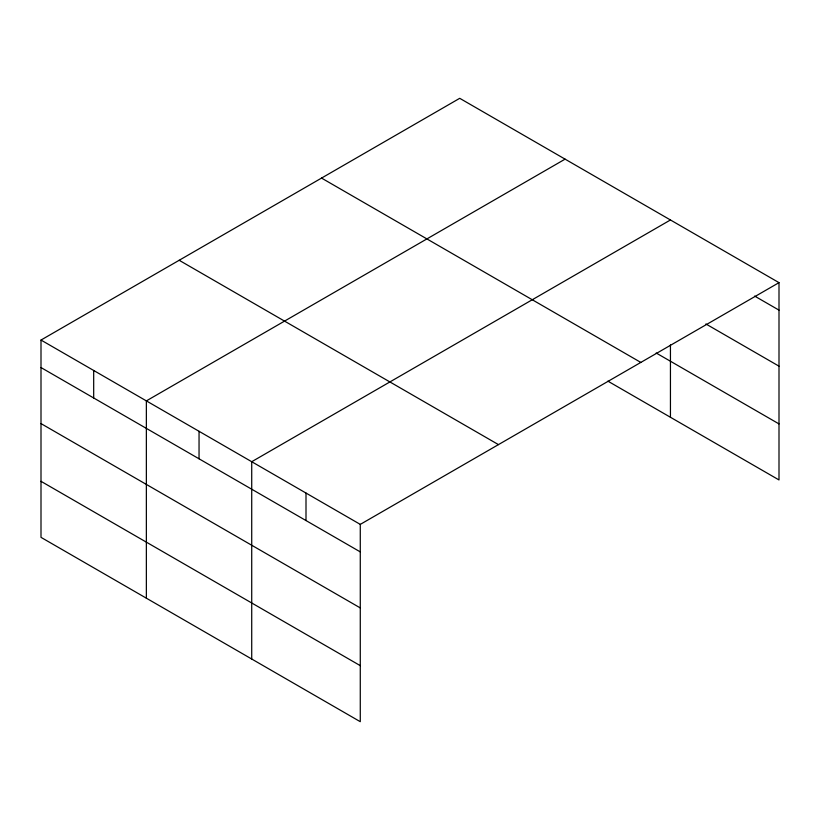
<?xml version="1.0" encoding="UTF-8"?>
<svg xmlns="http://www.w3.org/2000/svg" width="820" height="820" viewBox="0 0 820 820"><rect width="100%" height="100%" fill="white"/><g stroke="black" fill="none" stroke-linecap="round" stroke-linejoin="round"><path stroke-width="1.23" d="M779 282.644L459.723 98.308L41 340.054L41 537.356L360.277 721.692L360.277 524.39L779 282.644L779 479.946L607.886 381.146M565.082 159.141L146.36 400.888L146.36 598.19M670.442 219.975L251.719 461.721L251.719 659.014M754.636 296.071L779 310.134M705.897 323.962L779 366.171M656.174 353L779 423.909M321.542 178.083L640.82 362.419M179.18 260.278L498.457 444.614M41 340.054L360.277 524.39M41 367.555L360.277 551.891M41 423.591L360.277 607.917M41 481.319L360.277 665.655M670.442 344.923L670.442 417.267M306.003 493.056L306.003 520.546M199.045 431.299L199.045 458.8M93.685 370.476L93.685 397.966"/></g></svg>
